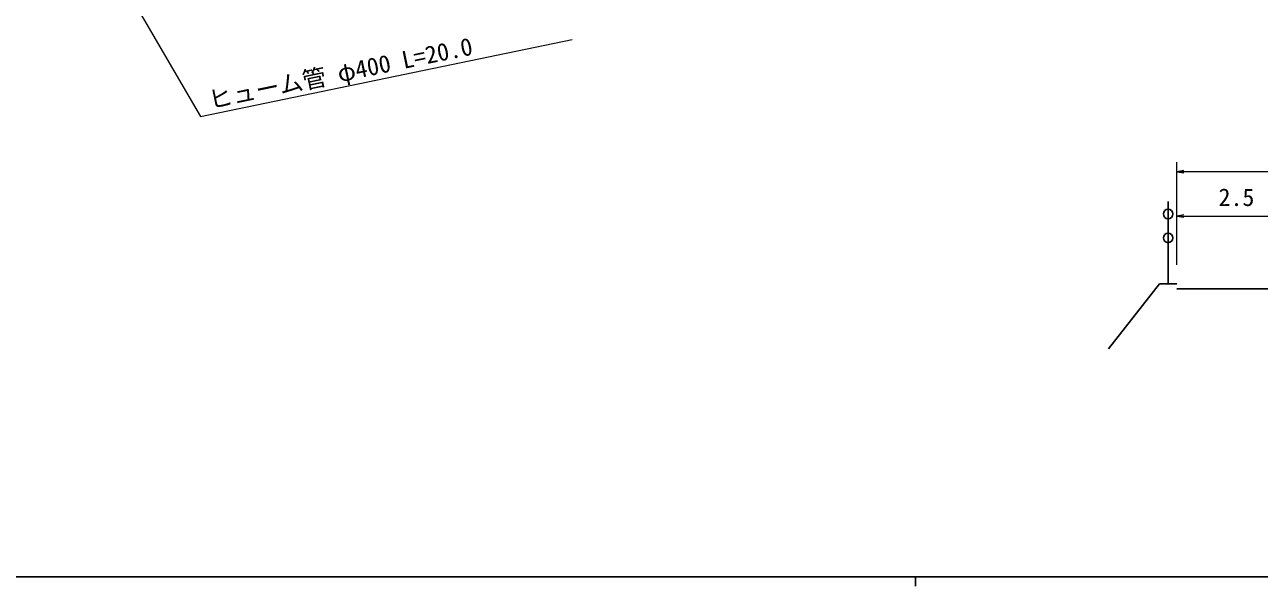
# Model space of a CAD drawing. Units: millimetres at full size, sheet at 1:1000, with parts at other scales. Extents: x 40000 to 680000, y 20000 to 380000.
# Drawn here: x 174864 to 303953, y 204000 to 262745 of the extents above; entities that cross this region are included whole.
import ezdxf
from ezdxf.enums import TextEntityAlignment as Align

# ---------------------------------------------------------------- set-up
doc = ezdxf.new("R2010")
doc.units = ezdxf.units.MM
doc.header["$LTSCALE"] = 1000
for name, color, linetype, lineweight in [('M-BGD', 7, 'Continuous', 25), ('M-STR-HTXT', 7, 'Continuous', 13), ('M-TTL-BAND', 7, 'Continuous', 25)]:
    doc.layers.add(name, color=color, linetype=linetype, lineweight=lineweight)
doc.styles.add('ＭＳ ゴシック', font='')
doc.styles.get('ＭＳ ゴシック').set_extended_font_data('MS Gothic')

# ---------------------------------------------------------------- blocks, each defined once
blk = doc.blocks.new('open_arrow')
at = {"color": 0, "linetype": 'Continuous', "lineweight": -2}
blk.add_lwpolyline([(7.5, 1.25), (0, 0), (7.5, -1.25)], dxfattribs=at)

msp = doc.modelspace()

# ---------------------------------------------------------------- linework, layer by layer
at = {"layer": 'M-BGD'}
for p, q in [((294420, 235623), (294420, 244257)), ((293527, 235623), (288189, 228834)), ((295313, 235623), (293527, 235623))]:
    msp.add_line(p, q, dxfattribs=at)
msp.add_lwpolyline([(295313, 235107), (307813, 235107), (310313, 235107), (325313, 235107), (340313, 235107), (345313, 235107), (347813, 235107)], dxfattribs=at)
for centre in [(294420, 242943), (294420, 240443)]:
    msp.add_circle(centre, 500, dxfattribs=at)
at = {"layer": 'M-STR-HTXT'}
for p, q in [((295313, 237623), (295313, 248370)), ((347813, 247370), (295313, 247370)), ((295313, 242730), (307813, 242730))]:
    msp.add_line(p, q, dxfattribs=at)
msp.add_lwpolyline([(175600, 283397), (193249, 253152), (232110, 261210)], dxfattribs=at)
at = {"layer": 'M-TTL-BAND'}
for p, q in [((40000, 205000), (579000, 205000)), ((268000, 205000), (268000, 204000))]:
    msp.add_line(p, q, dxfattribs=at)

# ---------------------------------------------------------------- block references
at = {"layer": 'M-STR-HTXT', "xscale": 100, "yscale": 100}
for p in [(295313, 247370), (295313, 242730)]:
    msp.add_blockref('open_arrow', p, dxfattribs=at)

# ---------------------------------------------------------------- texts
at = {"layer": 'M-STR-HTXT', "style": 'ＭＳ ゴシック'}
msp.add_text('ヒューム管 φ400 L=20.0', height=1833, rotation=11.714, dxfattribs=at).set_placement((194416, 253394), align=Align.BOTTOM_LEFT)
msp.add_text('2.5', height=1833, dxfattribs=at).set_placement((301563, 243230), align=Align.BOTTOM_CENTER)

doc.saveas('drawing.dxf')
